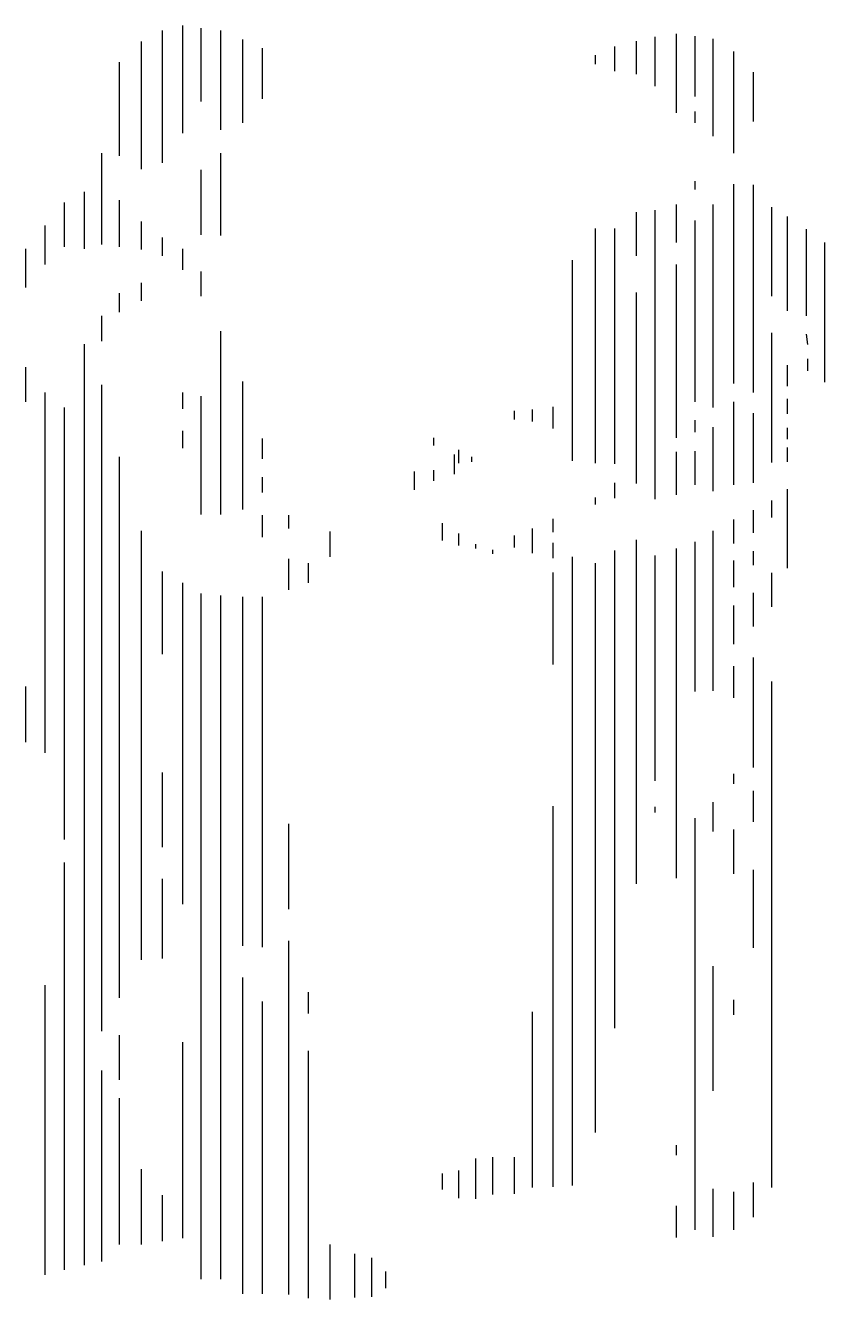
# Model space of a CAD drawing. Extents: x 86374 to 87361, y 15170 to 16743.
import ezdxf

# ---------------------------------------------------------------- set-up
doc = ezdxf.new("R2010")
doc.units = 0
doc.header["$LTSCALE"] = 1270
doc.header["$MEASUREMENT"] = 0
doc.layers.get('0').update_dxf_attribs({"linetype": 'CONTINUOUS'})

msp = doc.modelspace()

# ---------------------------------------------------------------- linework, layer by layer
at = {"linetype": 'CONTINUOUS'}
for p, q in [((86543.2, 16736.8), (86543.2, 16573.2)), ((86568.5, 16742.9), (86568.5, 16609.8)), ((86591.1, 16739.4), (86591.1, 16648.9)), ((86615.4, 16736.8), (86615.4, 16614.1)), ((86517.1, 16722.9), (86517.1, 16565.4)), ((86642.4, 16725.5), (86642.4, 16622.8)), ((87128.7, 16682.8), (87128.7, 16723.7)), ((87151.4, 16728.9), (87151.4, 16668)), ((87178.3, 16635), (87178.3, 16732.4)), ((87200.9, 16729.8), (87200.9, 16655)), ((87223.6, 16606.3), (87223.6, 16726.3)), ((86666.8, 16715), (86666.8, 16652.4)), ((87078.3, 16695), (87078.3, 16706.3)), ((87101.8, 16716.8), (87101.8, 16686.3)), ((87248.8, 16710.7), (87248.8, 16585.4)), ((86490.2, 16697.6), (86490.2, 16581.9)), ((87273.2, 16624.5), (87273.2, 16685.4)), ((87200.9, 16636.7), (87200.9, 16622.8)), ((86468.4, 16585.4), (86468.4, 16472.3)), ((86615.4, 16585.4), (86615.4, 16483.6)), ((86591.1, 16564.5), (86591.1, 16484.5)), ((87200.9, 16550.6), (87200.9, 16540.2)), ((86446.7, 16537.5), (86446.7, 16467.1)), ((87248.8, 16547.1), (87248.8, 16300.9)), ((87273.2, 16289.6), (87273.2, 16546.2)), ((86422.3, 16524.5), (86422.3, 16469.7)), ((86490.2, 16527.1), (86490.2, 16469.7)), ((87178.3, 16474.9), (87178.3, 16521.9)), ((87223.6, 16271.3), (87223.6, 16521.9)), ((87295.8, 16408.8), (87295.8, 16518.4)), ((86517.1, 16501), (86517.1, 16466.2)), ((87128.7, 16458.4), (87128.7, 16512.3)), ((87151.4, 16514.9), (87151.4, 16158.2)), ((87200.9, 16501.9), (87200.9, 16278.3)), ((87314.9, 16507.1), (87314.9, 16390.5)), ((86398.8, 16447.9), (86398.8, 16495.8)), ((87078.3, 16202.6), (87078.3, 16492.3)), ((87101.8, 16492.3), (87101.8, 16201.7)), ((87338.4, 16491.4), (87338.4, 16384.4)), ((86543.2, 16481), (86543.2, 16458.4)), ((87361, 16474.9), (87361, 16302.6)), ((86374.4, 16467.1), (86374.4, 16419.2)), ((86568.5, 16467.1), (86568.5, 16441)), ((86591.1, 16439.2), (86591.1, 16408.8)), ((87049.6, 16453.2), (87049.6, 16205.2)), ((87178.3, 16233.9), (87178.3, 16447.9)), ((86517.1, 16425.3), (86517.1, 16402.7)), ((86490.2, 16412.3), (86490.2, 16388.8)), ((87128.7, 16177.4), (87128.7, 16413.1)), ((86468.4, 16384.4), (86468.4, 16353.1)), ((86615.4, 16365.3), (86615.4, 16139.1)), ((87295.8, 16203.5), (87295.8, 16363.5)), ((87338.4, 16361.8), (87340.1, 16348.8)), ((86446.7, 16349.6), (86446.7, 15212.5)), ((87340.1, 16331.4), (87340.1, 16316.6)), ((86374.4, 16320.9), (86374.4, 16278.3)), ((87314.9, 16323.5), (87314.9, 16297.4)), ((86468.4, 16299.2), (86468.4, 15501.4)), ((86642.4, 16303.5), (86642.4, 16145.2)), ((86398.8, 15845), (86398.8, 16289.6)), ((86568.5, 16289.6), (86568.5, 16269.6)), ((86591.1, 16285.2), (86591.1, 16139.1)), ((87314.9, 16281.8), (87314.9, 16263.5)), ((86422.3, 16271.3), (86422.3, 15738)), ((86978.2, 16256.5), (86978.2, 16267)), ((87000, 16268.7), (87000, 16253.9)), ((87026.1, 16245.2), (87026.1, 16272.2)), ((87248.8, 16278.3), (87248.8, 16175.6)), ((87200.9, 16255.7), (87200.9, 16240.9)), ((87273.2, 16178.2), (87273.2, 16264.4)), ((86568.5, 16242.6), (86568.5, 16220.9)), ((86666.8, 16233), (86666.8, 16207.8)), ((86878.2, 16233.9), (86878.2, 16224.3)), ((87223.6, 16167.8), (87223.6, 16247)), ((87314.9, 16246.1), (87314.9, 16232.2)), ((86909.5, 16202.6), (86909.5, 16219.1)), ((87200.9, 16217.4), (87200.9, 16175.6)), ((87314.9, 16221.7), (87314.9, 16204.3)), ((86490.2, 16210.4), (86490.2, 15542.3)), ((86904.3, 16188.7), (86904.3, 16213)), ((86925.2, 16210.4), (86925.2, 16204.3)), ((87178.3, 16163.4), (87178.3, 16216.5)), ((86854.7, 16169.5), (86854.7, 16192.2)), ((86878.2, 16193.9), (86878.2, 16180.8)), ((86666.8, 16185.2), (86666.8, 16166.1)), ((87101.8, 16178.2), (87101.8, 16159.1)), ((87314.9, 16170.4), (87314.9, 16073)), ((87078.3, 16151.3), (87078.3, 16160)), ((87295.8, 16135.6), (87295.8, 16156.5)), ((87273.2, 16116.5), (87273.2, 16144.3)), ((86666.8, 16138.2), (86666.8, 16111.2)), ((86699, 16138.2), (86699, 16121.7)), ((86889.5, 16106.9), (86889.5, 16128.6)), ((87026.1, 16117.3), (87026.1, 16133.9)), ((87248.8, 16133), (87248.8, 16103.4)), ((86517.1, 16119.1), (86517.1, 15589.2)), ((86750.3, 16118.2), (86750.3, 16086.9)), ((86909.5, 16100.8), (86909.5, 16115.6)), ((86978.2, 16098.2), (86978.2, 16113)), ((87000, 16121.7), (87000, 16091.2)), ((87128.7, 15683.2), (87128.7, 16107.8)), ((87223.6, 15921.6), (87223.6, 16119.1)), ((86930.4, 16097.3), (86930.4, 16102.5)), ((86951.3, 16090.4), (86951.3, 16095.6)), ((87026.1, 16085.1), (87026.1, 16104.3)), ((87101.8, 16094.7), (87101.8, 15504.9)), ((87178.3, 15690.2), (87178.3, 16097.3)), ((87200.9, 16105.2), (87200.9, 15920.7)), ((87273.2, 16076.4), (87273.2, 16093.8)), ((86699, 16084.3), (86699, 16046)), ((86723.3, 16079.1), (86723.3, 16054.7)), ((87049.6, 16086.9), (87049.6, 15310.8)), ((87078.3, 15376.1), (87078.3, 16079.1)), ((87151.4, 16088.6), (87151.4, 15810.2)), ((87248.8, 16082.5), (87248.8, 16049.5)), ((86543.2, 16068.6), (86543.2, 15966.8)), ((87026.1, 15953.8), (87026.1, 16067.7)), ((87295.8, 16025.1), (87295.8, 16066.9)), ((86568.5, 16054.7), (86568.5, 15658)), ((86591.1, 16041.6), (86591.1, 15195.1)), ((86615.4, 16039), (86615.4, 15195.1)), ((86642.4, 16037.3), (86642.4, 15606.6)), ((86666.8, 16037.3), (86666.8, 15604.9)), ((87273.2, 16000.8), (87273.2, 16042.5)), ((87248.8, 16026.9), (87248.8, 15979)), ((87248.8, 15952), (87248.8, 15912.9)), ((87273.2, 15826.8), (87273.2, 15962.5)), ((86374.4, 15926.8), (86374.4, 15858.1)), ((87295.8, 15308.2), (87295.8, 15932.9)), ((86543.2, 15820.7), (86543.2, 15728.4)), ((87248.8, 15818.9), (87248.8, 15806.7)), ((87273.2, 15759.8), (87273.2, 15798)), ((87026.1, 15309.1), (87026.1, 15778.9)), ((87151.4, 15778), (87151.4, 15771.1)), ((87223.6, 15747.6), (87223.6, 15784.1)), ((87200.9, 15764.1), (87200.9, 15256)), ((86699, 15757.2), (86699, 15651.9)), ((87248.8, 15750.2), (87248.8, 15695.4)), ((86422.3, 15709.3), (86422.3, 15206.4)), ((87273.2, 15604), (87273.2, 15700.6)), ((86543.2, 15689.3), (86543.2, 15591)), ((86699, 15612.7), (86699, 15176)), ((87223.6, 15427.4), (87223.6, 15581.4)), ((86398.8, 15200.4), (86398.8, 15557.9)), ((86642.4, 15567.5), (86642.4, 15176.9)), ((86723.3, 15549.2), (86723.3, 15523.1)), ((86666.8, 15537.9), (86666.8, 15176.9)), ((87248.8, 15539.7), (87248.8, 15521.4)), ((87000, 15524.9), (87000, 15308.2)), ((86490.2, 15496.2), (86490.2, 15441.3)), ((86568.5, 15487.5), (86568.5, 15245.6)), ((86723.3, 15477), (86723.3, 15171.6)), ((86468.4, 15452.7), (86468.4, 15216.9)), ((86490.2, 15418.7), (86490.2, 15237.8)), ((87178.3, 15348.3), (87178.3, 15360.4)), ((86930.4, 15294.3), (86930.4, 15343.9)), ((86951.3, 15299.5), (86951.3, 15345.6)), ((86978.2, 15300.4), (86978.2, 15345.6)), ((86517.1, 15330.9), (86517.1, 15237.8)), ((86889.5, 15305.6), (86889.5, 15325.6)), ((86909.5, 15295.2), (86909.5, 15329.1)), ((87223.6, 15247.3), (87223.6, 15306.5)), ((87273.2, 15271.7), (87273.2, 15314.3)), ((86543.2, 15298.7), (86543.2, 15242.1)), ((87248.8, 15303), (87248.8, 15256)), ((87178.3, 15246.5), (87178.3, 15285.6)), ((86750.3, 15237.8), (86750.3, 15169.9)), ((86780.7, 15226.5), (86780.7, 15172.5)), ((86801.6, 15221.2), (86801.6, 15173.4)), ((86819, 15204.7), (86819, 15183.8))]:
    msp.add_line(p, q, dxfattribs=at)

doc.saveas('drawing.dxf')
